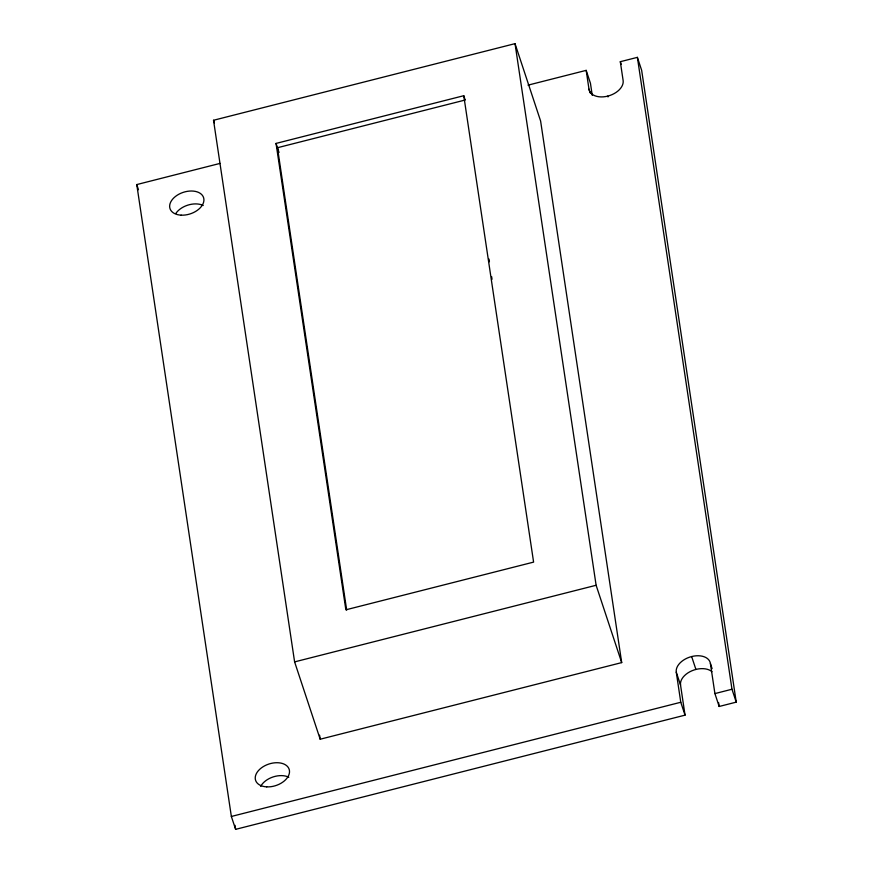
<?xml version="1.0" encoding="UTF-8"?>
<svg xmlns="http://www.w3.org/2000/svg" width="873" height="873" viewBox="0 0 873 873"><rect width="100%" height="100%" fill="white"/><g stroke="black" fill="none" stroke-linecap="round" stroke-linejoin="round"><path stroke-width="1.31" d="M213.525 120.267L515.026 43.65L540.605 120.987L621.696 662.607L320.184 739.224L294.605 661.887L213.525 120.267L214.376 122.842M463.77 95.714L533.599 562.114L345.861 609.812L276.043 143.423L463.77 95.714L465.047 99.587M465.2 100.013L277.461 147.723L346.679 610.074M712.106 668.653L710.404 663.491A17.667 11.316 -18.3 0 0 691.645 656.551A17.667 11.316 -18.3 0 0 676.269 672.166L680.536 685.054L685.043 715.151L235.623 829.35L231.356 816.462L136.766 184.574L220.04 163.404M528.012 85.15L586.176 70.364L590.443 83.262L592.254 95.353M608.012 96.925L607.75 96.117A17.667 11.316 -18.3 0 0 623.126 80.502L620.31 61.699L637.377 57.356L641.644 70.244L736.234 702.143L719.166 706.475L714.911 693.588L710.404 663.491M294.605 661.887L596.117 585.27L515.026 43.65M231.356 816.462L680.776 702.263L676.269 672.166M714.911 693.588L731.978 689.244L637.377 57.356M620.31 61.699L621.161 64.275M586.176 70.364L588.991 89.177L590.268 93.04M731.978 689.244L736.234 702.143M691.645 656.551L695.912 669.438M680.776 702.263L685.043 715.151M596.117 585.27L621.696 662.607M276.043 143.423L279.033 152.448M136.766 184.574L138.469 189.725M718.588 702.547L719.166 706.475M489.011 259.074L489.415 261.769M491.63 276.599L492.034 279.295M319.583 735.186L320.184 739.224M235.023 825.312L235.623 829.35M260.689 786.366A17.667 11.316 -18.3 0 1 288.81 777.221M175.833 213.438A17.667 11.316 -18.3 0 1 203.223 205.504M680.536 685.054A17.667 11.316 -18.3 0 1 691.929 670.78A17.667 11.316 -18.3 0 1 711.986 671.686M607.75 96.117A17.667 11.316 -18.3 0 1 588.991 89.177M266.734 786.868A17.667 11.316 -18.3 0 0 289.214 769.473A17.667 11.316 -18.3 0 0 261.158 768.076A17.667 11.316 -18.3 0 0 266.734 786.868M181.137 215.162A17.667 11.316 -18.3 0 0 203.627 197.767A17.667 11.316 -18.3 0 0 175.571 196.37A17.667 11.316 -18.3 0 0 181.137 215.162"/></g></svg>
